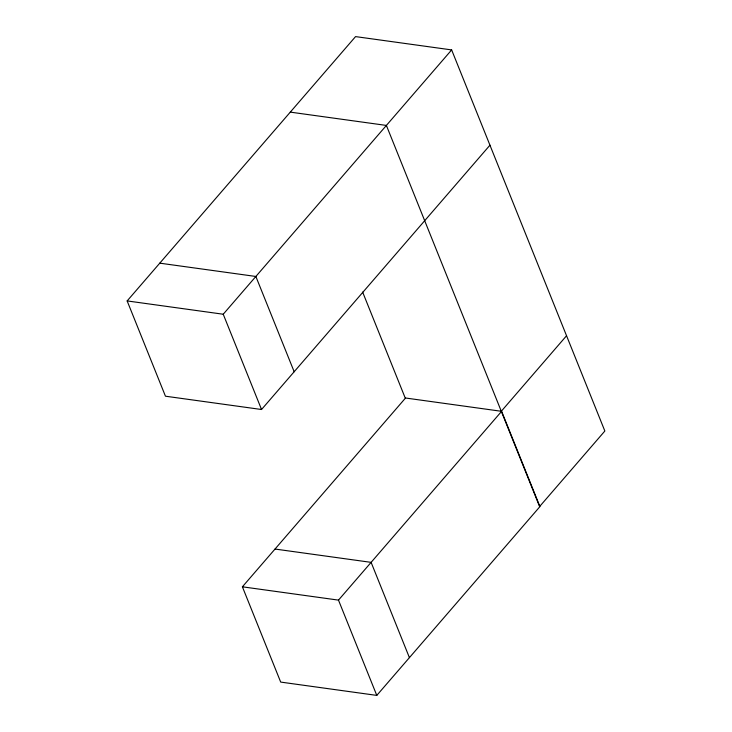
<?xml version="1.0" encoding="UTF-8"?>
<svg xmlns="http://www.w3.org/2000/svg" width="732" height="732" viewBox="0 0 732 732"><rect width="100%" height="100%" fill="white"/><g stroke="black" fill="none" stroke-linecap="round" stroke-linejoin="round"><path stroke-width="1.1" d="M489.946 145.192L261.534 409.508L165.45 396.204L127.148 300.925L355.551 36.6L451.644 49.913L604.852 431.029L539.594 506.553L501.713 412.326M127.148 300.925L223.233 314.229L451.644 49.913M362.642 292.095L405.199 397.961L501.63 411.32L539.932 506.599L376.788 695.4L280.695 682.087L242.393 586.808L405.537 398.007M566.55 335.75L501.292 411.274L386.386 125.428L290.293 112.124M242.393 586.808L338.486 600.121L501.63 411.32M159.777 263.163L255.861 276.467L294.173 371.755M275.022 549.046L371.115 562.359L409.417 657.638M338.486 600.121L376.788 695.4M223.233 314.229L261.534 409.508"/></g></svg>
